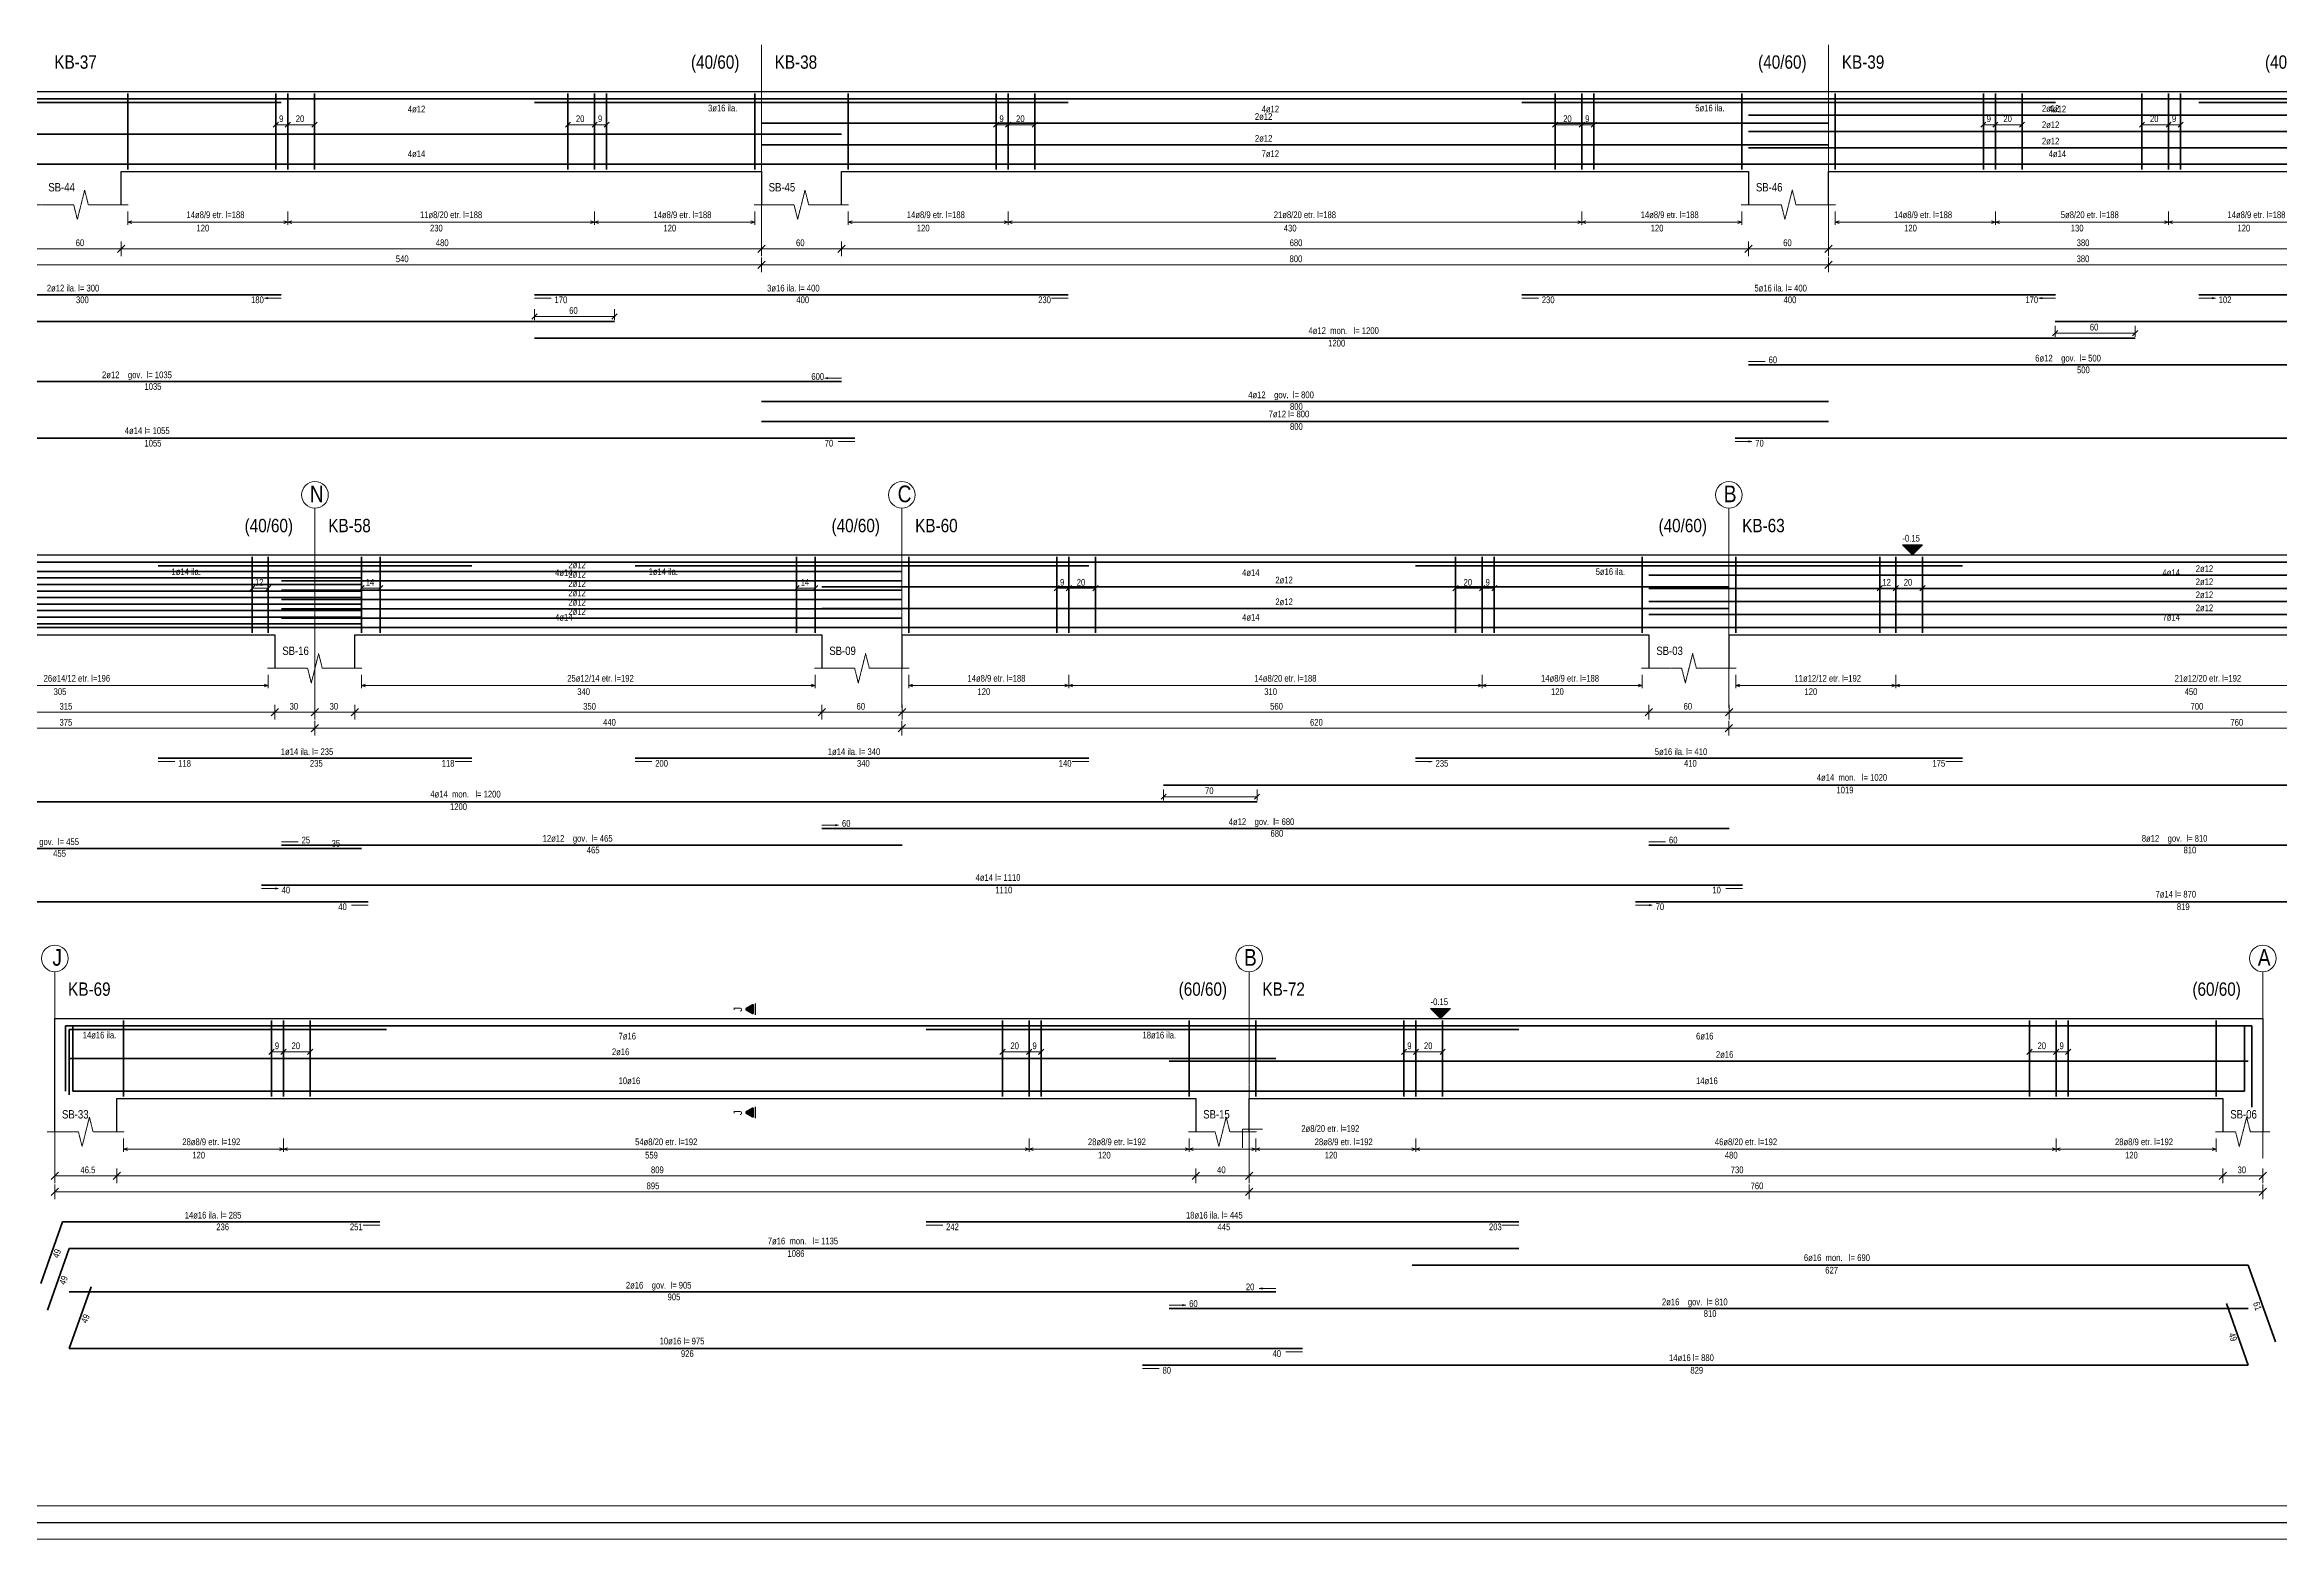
# Model space of a CAD drawing. Header units: millimetres. Extents: x -267 to 94375, y 6431 to 10838.
# Drawn here: x 78704 to 82055, y 6532 to 8773 of the extents above; entities that cross this region are included whole.
import ezdxf

# ---------------------------------------------------------------- set-up
doc = ezdxf.new("R2010")
doc.units = ezdxf.units.MM
doc.header["$LTSCALE"] = 0.0001
doc.linetypes.add('DASHED', pattern=[19.05, 12.7, -6.35])
for name, color, linetype, lineweight in [('AKS BALONU (BEYKENT)', 7, 'Continuous', 20), ('AKS CIZGISI (BEYKENT)', 252, 'DASHED', 20), ('AKS NO (BEYKENT)', 3, 'Continuous', 20), ('DONATI (BEYKENT)', 4, 'Continuous', 35), ('DONATI YAZISI (BEYKENT)', 3, 'Continuous', 20), ('I.DONATI OKU (BEYKENT)', 160, 'Continuous', 20), ('KESIT ISMI (BEYKENT)', 6, 'Continuous', 20), ('KESIT SINIRI (BEYKENT)', 241, 'DASHED', 20), ('KESIT_(BEYKENT)', 151, 'Continuous', 25), ('KIRIS (BEYKENT)', 2, 'Continuous', 30), ('KIRIS ISMI (BEYKENT)', 40, 'Continuous', 20), ('KOLON ISMI (BEYKENT)', 91, 'Continuous', 20), ('KOT CIZGI (BEYKENT)', 120, 'Continuous', 20), ('KOT YAZI (BEYKENT)', 7, 'Continuous', 20), ('OLCU (BEYKENT)', 14, 'Continuous', 20), ('OLCU YAZISI (BEYKENT)', 7, 'Continuous', 20), ('PENC2', 1, 'Continuous', 20), ('SHEETSUMMARY-50', 152, 'Continuous', 20), ('SheetView', 40, 'Continuous', 20), ('SheetViewOut', 231, 'Continuous', 20)]:
    doc.layers.add(name, color=color, linetype=linetype, lineweight=lineweight)
doc.styles.add('KOT (BEYKENT)', font='')
doc.styles.add('OLCU (BEYKENT)', font='')
doc.styles.add('YAZI (BEYKENT)', font='')
doc.styles.get('KOT (BEYKENT)').set_extended_font_data('Bahnschrift Light Condensed')
doc.styles.get('OLCU (BEYKENT)').set_extended_font_data('Bahnschrift Light Condensed')
doc.styles.get('YAZI (BEYKENT)').set_extended_font_data('Bahnschrift Light Condensed')

msp = doc.modelspace()

# ---------------------------------------------------------------- hatches: boundary and pattern name
at = {"layer": 'KESIT_(BEYKENT)'}
h = msp.add_hatch(color=256, dxfattribs=at)
h.dxf.hatch_style = 1
h.paths.add_polyline_path([(79767.09, 7332.18, 0.5773503), (79765.59, 7333.05), (79756.09, 7327.56, 0.5773503), (79756.09, 7325.83), (79765.59, 7320.35, 0.5773503), (79767.09, 7321.21)])
h = msp.add_hatch(color=256, dxfattribs=at)
h.dxf.hatch_style = 1
h.paths.add_polyline_path([(79767.09, 7177.18, 0.5773503), (79765.59, 7178.05), (79756.09, 7172.56, 0.5773503), (79756.09, 7170.83), (79765.59, 7165.35, 0.5773503), (79767.09, 7166.21)])
at = {"layer": 'KOT CIZGI (BEYKENT)'}
for points in [[(81519.72, 8022.78), (81489.72, 8022.78), (81504.72, 8007.78)], [(80782.3, 7327.78), (80797.3, 7312.78), (80812.3, 7327.78)]]:
    msp.add_hatch(color=256, dxfattribs=at).paths.add_polyline_path(points)

# ---------------------------------------------------------------- linework, layer by layer
at = {"layer": 'AKS BALONU (BEYKENT)'}
for centre in [(79109.52, 8097.78), (79989.52, 8097.78), (81229.52, 8097.78), (78719.43, 7402.78), (80510.1, 7402.78), (82030.1, 7402.78)]:
    msp.add_circle(centre, 20, dxfattribs=at)
at = {"layer": 'AKS CIZGISI (BEYKENT)'}
for p, q in [((79778.81, 8772.78), (79778.81, 8472.78)), ((81378.88, 8772.78), (81378.88, 8472.78)), ((79109.52, 8077.78), (79109.52, 7777.78)), ((79989.52, 8077.78), (79989.52, 7777.78)), ((81229.52, 8077.78), (81229.52, 7777.78)), ((78719.43, 7382.78), (78719.43, 7082.78)), ((80510.1, 7382.78), (80510.1, 7082.78)), ((82030.1, 7382.78), (82030.1, 7102.78))]:
    msp.add_line(p, q, dxfattribs=at)
at = {"layer": 'DONATI (BEYKENT)'}
for p, q in [((77392.51, 8691.78), (79558.75, 8691.78)), ((78458.73, 8686.28), (79058.76, 8686.28)), ((78828.75, 8699.78), (78828.75, 8585.78)), ((79050.75, 8699.78), (79050.75, 8585.78)), ((79068.75, 8699.78), (79068.75, 8585.78)), ((79108.75, 8699.78), (79108.75, 8585.78)), ((79438.75, 8691.78), (81838.75, 8691.78)), ((79438.75, 8686.28), (80238.88, 8686.28)), ((79488.81, 8699.78), (79488.81, 8585.78)), ((79528.81, 8699.78), (79528.81, 8585.78)), ((79546.81, 8699.78), (79546.81, 8585.78)), ((79768.81, 8699.78), (79768.81, 8585.78)), ((79908.81, 8699.78), (79908.81, 8585.78)), ((80130.81, 8699.78), (80130.81, 8585.78)), ((80148.81, 8699.78), (80148.81, 8585.78)), ((80188.81, 8699.78), (80188.81, 8585.78)), ((80919.01, 8686.28), (81719.14, 8686.28)), ((80969.08, 8699.78), (80969.08, 8585.78)), ((81009.08, 8699.78), (81009.08, 8585.78)), ((81027.08, 8699.78), (81027.08, 8585.78)), ((81249.08, 8699.78), (81249.08, 8585.78)), ((81389.08, 8699.78), (81389.08, 8585.78)), ((81611.08, 8699.78), (81611.08, 8585.78)), ((81629.08, 8699.78), (81629.08, 8585.78)), ((81669.08, 8699.78), (81669.08, 8585.78)), ((81718.75, 8691.78), (83956.31, 8691.78)), ((81848.88, 8699.78), (81848.88, 8585.78)), ((81888.88, 8699.78), (81888.88, 8585.78)), ((81906.88, 8699.78), (81906.88, 8585.78)), ((81933.89, 8686.28), (82463.87, 8686.28)), ((79778.81, 8655.11), (81379.08, 8655.11)), ((81259.08, 8667.28), (82258.88, 8667.28)), ((77828.95, 8638.78), (79898.81, 8638.78)), ((79778.81, 8622.45), (81379.08, 8622.45)), ((81259.08, 8642.78), (82258.88, 8642.78)), ((81259.08, 8618.28), (82258.88, 8618.28)), ((77808.95, 8593.78), (79918.81, 8593.78)), ((79778.81, 8593.78), (81379.08, 8593.78)), ((81239.08, 8593.78), (83218.84, 8593.78)), ((78458.73, 8397.78), (79058.76, 8397.78)), ((79438.75, 8397.78), (80238.88, 8397.78)), ((80919.01, 8397.78), (81719.14, 8397.78)), ((81933.89, 8397.78), (82463.87, 8397.78)), ((77392.51, 8357.78), (79558.75, 8357.78)), ((81718.75, 8357.78), (83956.31, 8357.78)), ((79438.75, 8332.78), (81838.75, 8332.78)), ((81259.08, 8292.78), (82258.88, 8292.78)), ((77828.95, 8267.78), (79898.81, 8267.78)), ((79778.81, 8237.78), (81379.08, 8237.78)), ((77808.95, 8182.78), (79918.81, 8182.78)), ((79778.81, 8207.78), (81379.08, 8207.78)), ((81239.08, 8182.78), (83218.84, 8182.78)), ((78122.02, 7996.78), (80522.02, 7996.78)), ((78269.52, 7982.98), (79179.52, 7982.98)), ((78874.47, 7991.28), (79344.57, 7991.28)), ((79015.52, 8004.78), (79015.52, 7890.78)), ((79039.52, 8004.78), (79039.52, 7890.78)), ((79059.52, 7982.78), (79989.72, 7982.78)), ((79179.52, 8004.78), (79179.52, 7890.78)), ((79207.52, 8004.78), (79207.52, 7890.78)), ((79589.72, 7991.28), (80269.72, 7991.28)), ((79831.72, 8004.78), (79831.72, 7890.78)), ((79859.72, 8004.78), (79859.72, 7890.78)), ((79999.72, 8004.78), (79999.72, 7890.78)), ((80221.72, 8004.78), (80221.72, 7890.78)), ((80239.72, 8004.78), (80239.72, 7890.78)), ((80279.72, 8004.78), (80279.72, 7890.78)), ((80382.02, 7996.78), (82419.72, 7996.78)), ((80759.72, 7991.28), (81579.72, 7991.28)), ((80819.72, 8004.78), (80819.72, 7890.78)), ((80859.72, 8004.78), (80859.72, 7890.78)), ((80877.72, 8004.78), (80877.72, 7890.78)), ((81099.72, 8004.78), (81099.72, 7890.78)), ((81109.72, 7977.18), (82727.72, 7977.18)), ((81239.72, 8004.78), (81239.72, 7890.78)), ((81455.72, 8004.78), (81455.72, 7890.78)), ((81479.72, 8004.78), (81479.72, 7890.78)), ((81519.72, 8004.78), (81519.72, 7890.78)), ((76208.83, 7943.78), (79179.52, 7943.78)), ((78269.52, 7973.18), (79179.52, 7973.18)), ((78269.52, 7963.38), (79179.52, 7963.38)), ((78269.52, 7953.58), (79179.52, 7953.58)), ((79059.52, 7968.78), (79989.72, 7968.78)), ((79059.52, 7954.78), (79989.72, 7954.78)), ((79059.52, 7940.78), (79989.72, 7940.78)), ((79869.72, 7960.11), (81229.72, 7960.11)), ((81109.72, 7957.58), (82727.72, 7957.58)), ((78269.52, 7933.98), (79179.52, 7933.98)), ((78269.52, 7924.18), (79179.52, 7924.18)), ((78269.52, 7914.38), (79179.52, 7914.38)), ((79059.52, 7926.78), (79989.72, 7926.78)), ((79059.52, 7912.78), (79989.72, 7912.78)), ((79869.72, 7927.45), (81229.72, 7927.45)), ((81109.72, 7937.98), (82727.72, 7937.98)), ((81109.72, 7918.38), (82727.72, 7918.38)), ((77522.63, 7898.78), (79189.52, 7898.78)), ((78269.52, 7904.58), (79179.52, 7904.58)), ((79029.52, 7898.78), (81249.72, 7898.78)), ((81089.72, 7898.78), (82722.22, 7898.78)), ((78874.47, 7702.78), (79344.57, 7702.78)), ((79589.72, 7702.78), (80269.72, 7702.78)), ((80759.72, 7702.78), (81579.72, 7702.78)), ((80382.02, 7662.78), (82419.72, 7662.78)), ((78122.02, 7637.78), (80522.02, 7637.78)), ((79059.52, 7572.78), (79989.72, 7572.78)), ((79869.72, 7597.78), (81229.72, 7597.78)), ((81109.72, 7572.78), (82727.72, 7572.78)), ((78269.52, 7567.78), (79179.52, 7567.78)), ((79029.52, 7512.78), (81249.72, 7512.78)), ((77522.63, 7487.78), (79189.52, 7487.78)), ((81089.72, 7487.78), (82727.72, 7487.78)), ((78822.43, 7309.78), (78822.43, 7195.78)), ((79044.43, 7309.78), (79044.43, 7195.78)), ((79062.43, 7309.78), (79062.43, 7195.78)), ((79102.43, 7309.78), (79102.43, 7195.78)), ((80140.3, 7309.78), (80140.3, 7195.78)), ((80180.3, 7309.78), (80180.3, 7195.78)), ((80198.3, 7309.78), (80198.3, 7195.78)), ((80420.3, 7309.78), (80420.3, 7195.78)), ((80520.3, 7309.78), (80520.3, 7195.78)), ((80742.3, 7309.78), (80742.3, 7195.78)), ((80760.3, 7309.78), (80760.3, 7195.78)), ((80800.3, 7309.78), (80800.3, 7195.78)), ((81680.3, 7309.78), (81680.3, 7195.78)), ((81720.3, 7309.78), (81720.3, 7195.78)), ((81738.3, 7309.78), (81738.3, 7195.78)), ((81960.3, 7309.78), (81960.3, 7195.78)), ((78735.73, 7203.78), (78735.73, 7301.78)), ((78735.73, 7301.78), (80914.77, 7301.78)), ((78741.23, 7198.28), (78741.23, 7296.28)), ((78741.23, 7296.28), (79216.89, 7296.28)), ((78746.73, 7301.78), (78746.73, 7203.78)), ((80025.83, 7296.28), (80914.77, 7296.28)), ((80754.77, 7301.78), (82013.8, 7301.78)), ((82002.8, 7203.78), (82002.8, 7301.78)), ((82013.8, 7301.78), (82013.8, 7179.78)), ((78741.23, 7252.78), (80550.3, 7252.78)), ((80390.3, 7248.78), (82008.3, 7248.78)), ((78746.73, 7203.78), (80590.3, 7203.78)), ((80350.3, 7203.78), (82002.8, 7203.78)), ((78698.56, 6915.39), (78731.23, 7007.78)), ((78731.23, 7007.78), (79206.89, 7007.78)), ((80025.83, 7007.78), (80914.77, 7007.78)), ((78708.56, 6875.39), (78741.23, 6967.78)), ((78741.23, 6967.78), (80914.77, 6967.78)), ((80754.77, 6942.78), (82008.3, 6942.78)), ((82008.3, 6942.78), (82048.96, 6827.76)), ((78773.89, 6910.18), (78741.23, 6817.78)), ((78741.23, 6902.78), (80550.3, 6902.78)), ((80390.3, 6877.78), (82008.3, 6877.78)), ((82008.3, 6792.78), (81975.63, 6885.18)), ((78741.23, 6817.78), (80590.3, 6817.78)), ((80350.3, 6792.78), (82008.3, 6792.78))]:
    msp.add_line(p, q, dxfattribs=at)
at = {"layer": 'I.DONATI OKU (BEYKENT)'}
for p, q in [((78828.75, 8522.78), (78828.75, 8502.78)), ((79068.75, 8522.78), (79068.75, 8502.78)), ((79528.81, 8522.78), (79528.81, 8502.78)), ((79768.81, 8522.78), (79768.81, 8502.78)), ((79908.81, 8522.78), (79908.81, 8502.78)), ((80148.81, 8522.78), (80148.81, 8502.78)), ((81009.08, 8522.78), (81009.08, 8502.78)), ((81249.08, 8522.78), (81249.08, 8502.78)), ((81389.08, 8522.78), (81389.08, 8502.78)), ((81629.08, 8522.78), (81629.08, 8502.78)), ((81888.88, 8522.78), (81888.88, 8502.78)), ((78828.75, 8506.78), (78834.75, 8508.78)), ((78828.75, 8506.78), (79768.81, 8506.78)), ((78828.75, 8506.78), (78834.75, 8504.78)), ((79062.75, 8508.78), (79074.75, 8504.78)), ((79062.75, 8504.78), (79074.75, 8508.78)), ((79522.81, 8508.78), (79534.81, 8504.78)), ((79522.81, 8504.78), (79534.81, 8508.78)), ((79768.81, 8506.78), (79762.81, 8508.78)), ((79768.81, 8506.78), (79762.81, 8504.78)), ((79908.81, 8506.78), (79914.81, 8508.78)), ((79908.81, 8506.78), (81249.08, 8506.78)), ((79908.81, 8506.78), (79914.81, 8504.78)), ((80142.81, 8508.78), (80154.81, 8504.78)), ((80142.81, 8504.78), (80154.81, 8508.78)), ((81003.08, 8508.78), (81015.08, 8504.78)), ((81003.08, 8504.78), (81015.08, 8508.78)), ((81249.08, 8506.78), (81243.08, 8508.78)), ((81249.08, 8506.78), (81243.08, 8504.78)), ((81389.08, 8506.78), (81395.08, 8508.78)), ((81389.08, 8506.78), (82128.88, 8506.78)), ((81389.08, 8506.78), (81395.08, 8504.78)), ((81623.08, 8508.78), (81635.08, 8504.78)), ((81623.08, 8504.78), (81635.08, 8508.78)), ((81882.88, 8508.78), (81894.88, 8504.78)), ((81882.88, 8504.78), (81894.88, 8508.78)), ((79033.76, 8392.78), (79038.67, 8393.76)), ((79058.76, 8392.78), (79033.76, 8392.78)), ((79033.76, 8392.78), (79038.67, 8391.8)), ((79438.75, 8392.78), (79463.75, 8392.78)), ((80238.88, 8392.78), (80213.88, 8392.78)), ((80919.01, 8392.78), (80944.01, 8392.78)), ((81694.14, 8392.78), (81699.05, 8393.76)), ((81719.14, 8392.78), (81694.14, 8392.78)), ((81694.14, 8392.78), (81699.05, 8391.8)), ((81933.89, 8392.78), (81958.89, 8392.78)), ((81958.89, 8392.78), (81953.98, 8393.76)), ((81958.89, 8392.78), (81953.98, 8391.8)), ((81259.08, 8297.78), (81284.08, 8297.78)), ((79873.81, 8272.78), (79878.72, 8273.76)), ((79898.81, 8272.78), (79873.81, 8272.78)), ((79873.81, 8272.78), (79878.72, 8271.8)), ((79918.81, 8177.78), (79893.81, 8177.78)), ((81239.08, 8177.78), (81264.08, 8177.78)), ((81264.08, 8177.78), (81259.17, 8178.76)), ((81264.08, 8177.78), (81259.17, 8176.8)), ((78429.52, 7811.78), (79039.52, 7811.78)), ((79039.52, 7811.78), (79033.52, 7813.78)), ((79039.52, 7811.78), (79033.52, 7809.78)), ((79039.52, 7827.78), (79039.52, 7807.78)), ((79179.52, 7827.78), (79179.52, 7807.78)), ((79179.52, 7811.78), (79185.52, 7813.78)), ((79179.52, 7811.78), (79859.72, 7811.78)), ((79179.52, 7811.78), (79185.52, 7809.78)), ((79859.72, 7811.78), (79853.72, 7813.78)), ((79859.72, 7811.78), (79853.72, 7809.78)), ((79859.72, 7827.78), (79859.72, 7807.78)), ((79999.72, 7827.78), (79999.72, 7807.78)), ((79999.72, 7811.78), (80005.72, 7813.78)), ((79999.72, 7811.78), (81099.72, 7811.78)), ((79999.72, 7811.78), (80005.72, 7809.78)), ((80233.72, 7813.78), (80245.72, 7809.78)), ((80233.72, 7809.78), (80245.72, 7813.78)), ((80239.72, 7827.78), (80239.72, 7807.78)), ((80853.72, 7813.78), (80865.72, 7809.78)), ((80853.72, 7809.78), (80865.72, 7813.78)), ((80859.72, 7827.78), (80859.72, 7807.78)), ((81099.72, 7811.78), (81093.72, 7813.78)), ((81099.72, 7811.78), (81093.72, 7809.78)), ((81099.72, 7827.78), (81099.72, 7807.78)), ((81239.72, 7827.78), (81239.72, 7807.78)), ((81239.72, 7811.78), (81245.72, 7813.78)), ((81239.72, 7811.78), (82619.72, 7811.78)), ((81239.72, 7811.78), (81245.72, 7809.78)), ((81473.72, 7813.78), (81485.72, 7809.78)), ((81473.72, 7809.78), (81485.72, 7813.78)), ((81479.72, 7827.78), (81479.72, 7807.78)), ((78874.47, 7697.78), (78899.47, 7697.78)), ((79344.57, 7697.78), (79319.57, 7697.78)), ((79589.72, 7697.78), (79614.72, 7697.78)), ((80269.72, 7697.78), (80244.72, 7697.78)), ((80759.72, 7697.78), (80784.72, 7697.78)), ((80784.72, 7697.78), (80779.82, 7696.8)), ((81579.72, 7697.78), (81554.72, 7697.78)), ((79059.52, 7577.78), (79084.52, 7577.78)), ((79179.52, 7572.78), (79154.52, 7572.78)), ((79869.72, 7602.78), (79894.72, 7602.78)), ((79894.72, 7602.78), (79889.82, 7603.76)), ((79894.72, 7602.78), (79889.82, 7601.8)), ((81109.72, 7577.78), (81134.72, 7577.78)), ((79029.52, 7507.78), (79054.52, 7507.78)), ((79054.52, 7507.78), (79049.62, 7508.76)), ((79054.52, 7507.78), (79049.62, 7506.8)), ((81249.72, 7507.78), (81224.72, 7507.78)), ((79189.52, 7482.78), (79164.52, 7482.78)), ((81089.72, 7482.78), (81114.72, 7482.78)), ((81114.72, 7482.78), (81109.82, 7483.76)), ((81114.72, 7482.78), (81109.82, 7481.8)), ((78822.43, 7132.78), (78822.43, 7112.78)), ((78822.43, 7116.78), (78828.43, 7118.78)), ((78822.43, 7116.78), (80420.3, 7116.78)), ((78822.43, 7116.78), (78828.43, 7114.78)), ((79056.43, 7118.78), (79068.43, 7114.78)), ((79056.43, 7114.78), (79068.43, 7118.78)), ((79062.43, 7132.78), (79062.43, 7112.78)), ((80174.3, 7118.78), (80186.3, 7114.78)), ((80174.3, 7114.78), (80186.3, 7118.78)), ((80180.3, 7132.78), (80180.3, 7112.78)), ((80420.3, 7116.78), (80414.3, 7118.78)), ((80420.3, 7116.78), (80414.3, 7114.78)), ((80420.3, 7132.78), (80420.3, 7112.78)), ((80520.3, 7132.78), (80520.3, 7112.78)), ((80520.3, 7116.78), (80526.3, 7118.78)), ((80520.3, 7116.78), (81960.3, 7116.78)), ((80520.3, 7116.78), (80526.3, 7114.78)), ((80754.3, 7118.78), (80766.3, 7114.78)), ((80754.3, 7114.78), (80766.3, 7118.78)), ((80760.3, 7132.78), (80760.3, 7112.78)), ((81714.3, 7118.78), (81726.3, 7114.78)), ((81714.3, 7114.78), (81726.3, 7118.78)), ((81720.3, 7132.78), (81720.3, 7112.78)), ((81960.3, 7116.78), (81954.3, 7118.78)), ((81960.3, 7116.78), (81954.3, 7114.78)), ((81960.3, 7132.78), (81960.3, 7112.78)), ((79206.89, 7002.78), (79181.89, 7002.78)), ((80025.83, 7002.78), (80050.83, 7002.78)), ((80914.77, 7002.78), (80889.77, 7002.78)), ((80525.3, 6907.78), (80530.2, 6908.76)), ((80550.3, 6907.78), (80525.3, 6907.78)), ((80525.3, 6907.78), (80530.2, 6906.8)), ((80390.3, 6882.78), (80415.3, 6882.78)), ((80415.3, 6882.78), (80410.39, 6883.76)), ((80415.3, 6882.78), (80410.39, 6881.8)), ((80590.3, 6812.78), (80565.3, 6812.78)), ((80350.3, 6787.78), (80375.3, 6787.78))]:
    msp.add_line(p, q, dxfattribs=at)
at = {"layer": 'KESIT SINIRI (BEYKENT)'}
for p, q in [((78758.75, 8532.78), (78764.25, 8554.78)), ((78764.25, 8554.78), (78769.75, 8532.78)), ((79838.81, 8532.78), (79844.31, 8554.78)), ((79844.31, 8554.78), (79849.81, 8532.78)), ((81319.08, 8532.78), (81324.58, 8554.78)), ((81324.58, 8554.78), (81330.08, 8532.78)), ((78687.75, 8532.78), (78747.75, 8532.78)), ((78747.75, 8532.78), (78753.25, 8510.78)), ((78753.25, 8510.78), (78758.75, 8532.78)), ((78769.75, 8532.78), (78829.75, 8532.78)), ((79767.81, 8532.78), (79827.81, 8532.78)), ((79827.81, 8532.78), (79833.31, 8510.78)), ((79833.31, 8510.78), (79838.81, 8532.78)), ((79849.81, 8532.78), (79909.81, 8532.78)), ((81248.08, 8532.78), (81308.08, 8532.78)), ((81308.08, 8532.78), (81313.58, 8510.78)), ((81313.58, 8510.78), (81319.08, 8532.78)), ((81330.08, 8532.78), (81390.08, 8532.78)), ((79109.52, 7837.78), (79115.02, 7859.78)), ((79115.02, 7859.78), (79120.52, 7837.78)), ((79929.72, 7837.78), (79935.22, 7859.78)), ((79935.22, 7859.78), (79940.72, 7837.78)), ((81169.72, 7837.78), (81175.22, 7859.78)), ((81175.22, 7859.78), (81180.72, 7837.78)), ((79038.52, 7837.78), (79098.52, 7837.78)), ((79098.52, 7837.78), (79104.02, 7815.78)), ((79104.02, 7815.78), (79109.52, 7837.78)), ((79120.52, 7837.78), (79180.52, 7837.78)), ((79858.72, 7837.78), (79918.72, 7837.78)), ((79918.72, 7837.78), (79924.22, 7815.78)), ((79924.22, 7815.78), (79929.72, 7837.78)), ((79940.72, 7837.78), (80000.72, 7837.78)), ((81098.72, 7837.78), (81158.72, 7837.78)), ((81158.72, 7837.78), (81164.22, 7815.78)), ((81164.22, 7815.78), (81169.72, 7837.78)), ((81180.72, 7837.78), (81240.72, 7837.78)), ((78708.23, 7142.78), (78754.83, 7142.78)), ((78754.83, 7142.78), (78760.33, 7120.78)), ((78760.33, 7120.78), (78765.83, 7142.78)), ((78765.83, 7142.78), (78771.33, 7164.78)), ((78771.33, 7164.78), (78776.83, 7142.78)), ((78776.83, 7142.78), (78823.43, 7142.78)), ((80419.3, 7142.78), (80459.3, 7142.78)), ((80459.3, 7142.78), (80464.8, 7120.78)), ((80464.8, 7120.78), (80470.3, 7142.78)), ((80470.3, 7142.78), (80475.8, 7164.78)), ((80475.8, 7164.78), (80481.3, 7142.78)), ((80481.3, 7142.78), (80521.3, 7142.78)), ((81959.3, 7142.78), (81989.3, 7142.78)), ((81989.3, 7142.78), (81994.8, 7120.78)), ((81994.8, 7120.78), (82000.3, 7142.78)), ((82000.3, 7142.78), (82005.8, 7164.78)), ((82005.8, 7164.78), (82011.3, 7142.78)), ((82011.3, 7142.78), (82041.3, 7142.78))]:
    msp.add_line(p, q, dxfattribs=at)
at = {"layer": 'KESIT_(BEYKENT)'}
for p, q in [((79769.59, 7335.36), (79769.59, 7318.04)), ((79769.59, 7180.36), (79769.59, 7163.04))]:
    msp.add_line(p, q, dxfattribs=at)
at = {"layer": 'KESIT_(BEYKENT)', "flags": 128}
for points in [[(79765.59, 7333.05), (79756.09, 7327.56, 0.5773503), (79756.09, 7325.83), (79765.59, 7320.35, 0.5773503), (79767.09, 7321.21), (79767.09, 7332.18, 0.5773503)], [(79765.59, 7178.05), (79756.09, 7172.56, 0.5773503), (79756.09, 7170.83), (79765.59, 7165.35, 0.5773503), (79767.09, 7166.21), (79767.09, 7177.18, 0.5773503)]]:
    msp.add_lwpolyline(points, format="xyb", close=True, dxfattribs=at)
at = {"layer": 'KIRIS (BEYKENT)'}
for p, q in [((72908.51, 8702.78), (85648.99, 8702.78)), ((78818.75, 8532.78), (78818.75, 8582.78)), ((78818.75, 8582.78), (79778.81, 8582.78)), ((79778.81, 8582.78), (79778.81, 8532.78)), ((79898.81, 8532.78), (79898.81, 8582.78)), ((79898.81, 8582.78), (81259.08, 8582.78)), ((81259.08, 8582.78), (81259.08, 8532.78)), ((81379.08, 8532.78), (81379.08, 8582.78)), ((81379.08, 8582.78), (82138.88, 8582.78)), ((76186.83, 8007.78), (82749.72, 8007.78)), ((78419.52, 7887.78), (79049.52, 7887.78)), ((79049.52, 7887.78), (79049.52, 7837.78)), ((79169.52, 7837.78), (79169.52, 7887.78)), ((79169.52, 7887.78), (79869.72, 7887.78)), ((79869.72, 7887.78), (79869.72, 7837.78)), ((79989.72, 7837.78), (79989.72, 7887.78)), ((79989.72, 7887.78), (81109.72, 7887.78)), ((81109.72, 7887.78), (81109.72, 7837.78)), ((81229.72, 7837.78), (81229.72, 7887.78)), ((81229.72, 7887.78), (82629.72, 7887.78)), ((78719.23, 7312.78), (82030.3, 7312.78)), ((78719.23, 7312.78), (78719.23, 7142.78)), ((82030.3, 7312.78), (82030.3, 7142.78)), ((78812.43, 7142.78), (78812.43, 7192.78)), ((78812.43, 7192.78), (80430.3, 7192.78)), ((80430.3, 7192.78), (80430.3, 7142.78)), ((80510.3, 7142.78), (80510.3, 7192.78)), ((80510.3, 7192.78), (81970.3, 7192.78)), ((81970.3, 7192.78), (81970.3, 7142.78))]:
    msp.add_line(p, q, dxfattribs=at)
at = {"layer": 'KOT CIZGI (BEYKENT)'}
for p, q in [((81484.72, 8007.78), (81524.72, 8007.78)), ((81489.72, 8022.78), (81519.72, 8022.78)), ((81504.72, 8007.78), (81489.72, 8022.78)), ((81504.72, 8007.78), (81519.72, 8022.78)), ((80777.3, 7312.78), (80817.3, 7312.78)), ((80782.3, 7327.78), (80812.3, 7327.78)), ((80797.3, 7312.78), (80782.3, 7327.78)), ((80797.3, 7312.78), (80812.3, 7327.78))]:
    msp.add_line(p, q, dxfattribs=at)
at = {"layer": 'OLCU (BEYKENT)'}
for p, q in [((79046.86, 8648.89), (79054.63, 8656.68)), ((79050.76, 8641.78), (79050.74, 8663.78)), ((79050.75, 8652.78), (79108.75, 8652.78)), ((79064.86, 8648.89), (79072.63, 8656.68)), ((79068.76, 8641.78), (79068.74, 8663.78)), ((79104.86, 8648.89), (79112.63, 8656.68)), ((79108.76, 8641.78), (79108.74, 8663.78)), ((79484.93, 8648.89), (79492.69, 8656.68)), ((79488.82, 8641.78), (79488.81, 8663.78)), ((79488.81, 8652.78), (79546.81, 8652.78)), ((79524.93, 8648.89), (79532.69, 8656.68)), ((79528.82, 8641.78), (79528.81, 8663.78)), ((79542.93, 8648.89), (79550.69, 8656.68)), ((79546.82, 8641.78), (79546.81, 8663.78)), ((80126.93, 8648.89), (80134.69, 8656.68)), ((80130.82, 8641.78), (80130.81, 8663.78)), ((80130.81, 8652.78), (80188.81, 8652.78)), ((80144.93, 8648.89), (80152.69, 8656.68)), ((80148.82, 8641.78), (80148.81, 8663.78)), ((80184.93, 8648.89), (80192.69, 8656.68)), ((80188.82, 8641.78), (80188.81, 8663.78)), ((80965.19, 8648.89), (80972.96, 8656.68)), ((80969.09, 8641.78), (80969.07, 8663.78)), ((80969.08, 8652.78), (81027.08, 8652.78)), ((81005.19, 8648.89), (81012.96, 8656.68)), ((81009.09, 8641.78), (81009.07, 8663.78)), ((81023.19, 8648.89), (81030.96, 8656.68)), ((81027.09, 8641.78), (81027.07, 8663.78)), ((81607.19, 8648.89), (81614.96, 8656.68)), ((81611.09, 8641.78), (81611.07, 8663.78)), ((81611.08, 8652.78), (81669.08, 8652.78)), ((81625.19, 8648.89), (81632.96, 8656.68)), ((81629.09, 8641.78), (81629.07, 8663.78)), ((81665.19, 8648.89), (81672.96, 8656.68)), ((81669.09, 8641.78), (81669.07, 8663.78)), ((81844.99, 8648.89), (81852.76, 8656.68)), ((81848.89, 8641.78), (81848.87, 8663.78)), ((81848.88, 8652.78), (81906.88, 8652.78)), ((81884.99, 8648.89), (81892.76, 8656.68)), ((81888.89, 8641.78), (81888.87, 8663.78)), ((81902.99, 8648.89), (81910.76, 8656.68)), ((81906.89, 8641.78), (81906.87, 8663.78)), ((78818.75, 8477.78), (78818.75, 8455.78)), ((79778.81, 8477.78), (79778.81, 8455.78)), ((79898.81, 8477.78), (79898.81, 8455.78)), ((81259.08, 8477.78), (81259.08, 8455.78)), ((81379.08, 8477.78), (81379.08, 8455.78)), ((77948.95, 8466.78), (81378.88, 8466.78)), ((78824.25, 8472.28), (78813.25, 8461.28)), ((79784.31, 8472.28), (79773.31, 8461.28)), ((79784.31, 8448.28), (79773.31, 8437.28)), ((79778.81, 8453.78), (79778.81, 8431.78)), ((79904.31, 8472.28), (79893.31, 8461.28)), ((81264.58, 8472.28), (81253.58, 8461.28)), ((81384.38, 8448.28), (81373.38, 8437.28)), ((81384.58, 8472.28), (81373.58, 8461.28)), ((81378.88, 8453.78), (81378.88, 8431.78)), ((81379.08, 8466.78), (84948.8, 8466.78)), ((72908.71, 8442.78), (85648.8, 8442.78)), ((79438.75, 8359.78), (79438.74, 8376.28)), ((79558.75, 8359.78), (79558.74, 8376.28)), ((79434.86, 8361.39), (79442.63, 8369.18)), ((79438.75, 8365.28), (79558.75, 8365.28)), ((79554.86, 8361.39), (79562.63, 8369.18)), ((81714.86, 8336.39), (81722.63, 8344.18)), ((81718.75, 8334.78), (81718.74, 8351.28)), ((81834.86, 8336.39), (81842.63, 8344.18)), ((81838.75, 8334.78), (81838.74, 8351.28)), ((81718.75, 8340.28), (81838.75, 8340.28)), ((79011.64, 7953.89), (79019.4, 7961.68)), ((79015.53, 7946.78), (79015.52, 7968.78)), ((79015.52, 7957.78), (79039.52, 7957.78)), ((79035.64, 7953.89), (79043.4, 7961.68)), ((79039.53, 7946.78), (79039.52, 7968.78)), ((79175.64, 7953.89), (79183.4, 7961.68)), ((79179.53, 7946.78), (79179.52, 7968.78)), ((79179.52, 7957.78), (79207.52, 7957.78)), ((79203.64, 7953.89), (79211.4, 7961.68)), ((79207.53, 7946.78), (79207.52, 7968.78)), ((79827.84, 7953.89), (79835.6, 7961.68)), ((79831.73, 7946.78), (79831.72, 7968.78)), ((79831.72, 7957.78), (79859.72, 7957.78)), ((79855.84, 7953.89), (79863.6, 7961.68)), ((79859.73, 7946.78), (79859.72, 7968.78)), ((80217.84, 7953.89), (80225.6, 7961.68)), ((80221.73, 7946.78), (80221.72, 7968.78)), ((80221.72, 7957.78), (80279.72, 7957.78)), ((80235.84, 7953.89), (80243.6, 7961.68)), ((80239.73, 7946.78), (80239.72, 7968.78)), ((80275.84, 7953.89), (80283.6, 7961.68)), ((80279.73, 7946.78), (80279.72, 7968.78)), ((80815.83, 7953.89), (80823.6, 7961.68)), ((80819.73, 7946.78), (80819.72, 7968.78)), ((80819.72, 7957.78), (80877.72, 7957.78)), ((80855.84, 7953.89), (80863.6, 7961.68)), ((80859.73, 7946.78), (80859.71, 7968.78)), ((80873.84, 7953.89), (80881.6, 7961.68)), ((80877.73, 7946.78), (80877.71, 7968.78)), ((81451.83, 7953.89), (81459.6, 7961.68)), ((81455.73, 7946.78), (81455.71, 7968.78)), ((81455.72, 7957.78), (81519.72, 7957.78)), ((81475.83, 7953.89), (81483.6, 7961.68)), ((81479.73, 7946.78), (81479.72, 7968.78)), ((81515.83, 7953.89), (81523.6, 7961.68)), ((81519.73, 7946.78), (81519.72, 7968.78)), ((79055.02, 7777.28), (79044.02, 7766.28)), ((79049.52, 7782.78), (79049.52, 7760.78)), ((79115.02, 7777.28), (79104.02, 7766.28)), ((79109.52, 7782.78), (79109.52, 7760.78)), ((79175.02, 7777.28), (79164.02, 7766.28)), ((79169.52, 7782.78), (79169.52, 7760.78)), ((79875.22, 7777.28), (79864.22, 7766.28)), ((79869.72, 7782.78), (79869.72, 7760.78)), ((79995.22, 7777.28), (79984.22, 7766.28)), ((79989.72, 7782.78), (79989.72, 7760.78)), ((81115.22, 7777.28), (81104.22, 7766.28)), ((81109.72, 7782.78), (81109.72, 7760.78)), ((81235.22, 7777.28), (81224.22, 7766.28)), ((81229.72, 7782.78), (81229.72, 7760.78)), ((76187.03, 7771.78), (79989.52, 7771.78)), ((76187.03, 7747.78), (82749.52, 7747.78)), ((79115.02, 7753.28), (79104.02, 7742.28)), ((79109.52, 7758.78), (79109.52, 7736.78)), ((79995.02, 7753.28), (79984.02, 7742.28)), ((79989.52, 7758.78), (79989.52, 7736.78)), ((79989.72, 7771.78), (81229.52, 7771.78)), ((81235.02, 7753.28), (81224.02, 7742.28)), ((81229.52, 7758.78), (81229.52, 7736.78)), ((81229.72, 7771.78), (82749.52, 7771.78)), ((80378.14, 7641.39), (80385.9, 7649.18)), ((80382.03, 7639.78), (80382.02, 7656.28)), ((80382.02, 7645.28), (80522.02, 7645.28)), ((80518.14, 7641.39), (80525.9, 7649.18)), ((80522.03, 7639.78), (80522.02, 7656.28)), ((79044.43, 7251.78), (79044.42, 7273.78)), ((79062.43, 7251.78), (79062.42, 7273.78)), ((79102.43, 7251.78), (79102.42, 7273.78)), ((80140.31, 7251.78), (80140.29, 7273.78)), ((80180.31, 7251.78), (80180.29, 7273.78)), ((80198.31, 7251.78), (80198.29, 7273.78)), ((80742.31, 7251.78), (80742.29, 7273.78)), ((80760.31, 7251.78), (80760.29, 7273.78)), ((80800.31, 7251.78), (80800.29, 7273.78)), ((81680.3, 7251.78), (81680.29, 7273.78)), ((81720.3, 7251.78), (81720.29, 7273.78)), ((81738.3, 7251.78), (81738.29, 7273.78)), ((79040.54, 7258.89), (79048.31, 7266.68)), ((79044.43, 7262.78), (79102.43, 7262.78)), ((79058.54, 7258.89), (79066.31, 7266.68)), ((79098.54, 7258.89), (79106.31, 7266.68)), ((80136.41, 7258.89), (80144.18, 7266.68)), ((80140.3, 7262.78), (80198.3, 7262.78)), ((80176.41, 7258.89), (80184.18, 7266.68)), ((80194.41, 7258.89), (80202.18, 7266.68)), ((80738.41, 7258.89), (80746.18, 7266.68)), ((80742.3, 7262.78), (80800.3, 7262.78)), ((80756.41, 7258.89), (80764.18, 7266.68)), ((80796.41, 7258.89), (80804.18, 7266.68)), ((81676.41, 7258.89), (81684.18, 7266.68)), ((81680.3, 7262.78), (81738.3, 7262.78)), ((81716.41, 7258.89), (81724.18, 7266.68)), ((81734.41, 7258.89), (81742.18, 7266.68)), ((78724.93, 7082.28), (78713.93, 7071.28)), ((78719.43, 7087.78), (78719.43, 7065.78)), ((78719.43, 7076.78), (80510.1, 7076.78)), ((78817.93, 7082.28), (78806.93, 7071.28)), ((78812.43, 7087.78), (78812.43, 7065.78)), ((80435.8, 7082.28), (80424.8, 7071.28)), ((80430.3, 7087.78), (80430.3, 7065.78)), ((80515.8, 7082.28), (80504.8, 7071.28)), ((80510.3, 7087.78), (80510.3, 7065.78)), ((80510.3, 7076.78), (82030.1, 7076.78)), ((81975.8, 7082.28), (81964.8, 7071.28)), ((81970.3, 7087.78), (81970.3, 7065.78)), ((82024.8, 7071.28), (82035.8, 7082.28)), ((82030.3, 7087.78), (82030.3, 7065.78)), ((78724.93, 7058.28), (78713.93, 7047.28)), ((78719.43, 7063.78), (78719.43, 7041.78)), ((78719.43, 7052.78), (82030.1, 7052.78)), ((80515.6, 7058.28), (80504.6, 7047.28)), ((80510.1, 7063.78), (80510.1, 7041.78)), ((82024.6, 7047.28), (82035.6, 7058.28)), ((82030.1, 7063.78), (82030.1, 7041.78))]:
    msp.add_line(p, q, dxfattribs=at)
at = {"layer": 'PENC2'}
for p, q in [((80500.3, 7118.78), (80500.3, 7146.78)), ((80530.3, 7146.78), (80500.3, 7146.78)), ((80420.3, 7116.78), (80426.3, 7118.78)), ((80420.3, 7116.78), (80520.3, 7116.78)), ((80420.3, 7116.78), (80426.3, 7114.78)), ((80520.3, 7116.78), (80514.3, 7118.78)), ((80520.3, 7116.78), (80514.3, 7114.78))]:
    msp.add_line(p, q, dxfattribs=at)
at = {"layer": 'SHEETSUMMARY-50', "const_width": 2, "flags": 128}
msp.add_lwpolyline([(72679.28, 6556.81), (94349.5, 6556.81), (94349.5, 10706.81), (72679.28, 10706.81)], close=True, dxfattribs=at)
at = {"layer": 'SheetView'}
msp.add_lwpolyline([(72704.28, 6581.81), (93724.5, 6581.81), (93724.5, 10681.81), (72704.28, 10681.81)], close=True, dxfattribs=at)
at = {"layer": 'SheetViewOut'}
msp.add_lwpolyline([(72654.28, 6531.81), (94374.5, 6531.81), (94374.5, 10731.81), (72654.28, 10731.81)], close=True, dxfattribs=at)

# ---------------------------------------------------------------- texts
at = {"layer": 'AKS NO (BEYKENT)', "style": 'YAZI (BEYKENT)'}
for s, p in [('N', (79101.77, 8086.78)), ('C', (79983.19, 8086.78)), ('B', (81221.92, 8086.78)), ('J', (78715.86, 7391.78)), ('B', (80502.5, 7391.78)), ('A', (82022.6, 7391.78))]:
    msp.add_text(s, height=25, dxfattribs=at).set_placement(p)
at = {"layer": 'DONATI YAZISI (BEYKENT)', "style": 'YAZI (BEYKENT)'}
for s, p in [('4ø12', (79248.78, 8671.28)), ('3ø16 ila.', (79698.86, 8672.78)), ('4ø12', (80528.95, 8671.28)), ('5ø16 ila.', (81179.12, 8672.78)), ('2ø12', (81698.88, 8672.28)), ('4ø12', (81708.98, 8671.28)), ('2ø12', (80518.85, 8660.11)), ('2ø12', (81698.88, 8647.78)), ('4ø14', (79248.78, 8604.28)), ('2ø12', (80518.85, 8627.45)), ('7ø12', (80528.95, 8604.28)), ('2ø12', (81698.88, 8623.28)), ('4ø14', (81708.98, 8604.28)), (' 14ø8/9 etr. l=188', (78913.75, 8512.78)), (' 11ø8/20 etr. l=188', (79263.78, 8512.78)), (' 14ø8/9 etr. l=188', (79613.81, 8512.78)), (' 14ø8/9 etr. l=188', (79993.81, 8512.78)), (' 21ø8/20 etr. l=188', (80543.95, 8512.78)), (' 14ø8/9 etr. l=188', (81094.08, 8512.78)), (' 14ø8/9 etr. l=188', (81474.08, 8512.78)), (' 5ø8/20 etr. l=188', (81723.98, 8512.78)), (' 14ø8/9 etr. l=188', (81973.88, 8512.78)), ('2ø12 ila. l= 300', (78707.46, 8402.78)), ('3ø16 ila. l= 400', (79787.51, 8402.78)), ('5ø16 ila. l= 400', (81267.81, 8402.78)), ('4ø12  mon.   l= 1200', (80599.25, 8339.09)), ('2ø12    gov.  l= 1035', (78790.22, 8272.78)), ('6ø12    gov.  l= 500', (81688.86, 8297.78)), ('4ø12    gov.  l= 800', (80508.82, 8242.78)), ('7ø12 l= 800', (80539.45, 8214.09)), ('4ø14 l= 1055', (78824.38, 8189.09)), ('1ø14 ila.', (78894.52, 7977.78)), ('4ø14', (79469.62, 7976.28)), ('2ø12', (79489.52, 7987.78)), ('2ø12', (79489.52, 7973.78)), ('1ø14 ila.', (79609.77, 7977.78)), ('4ø14', (80499.72, 7976.28)), ('2ø12', (80549.52, 7965.11)), ('5ø16 ila.', (81029.76, 7977.78)), ('4ø14', (81879.72, 7976.28)), ('2ø12', (81929.52, 7982.18)), ('2ø12', (79489.52, 7959.78)), ('2ø12', (79489.52, 7945.78)), ('2ø12', (79489.52, 7931.78)), ('2ø12', (80549.52, 7932.45)), ('2ø12', (81929.52, 7962.58)), ('2ø12', (81929.52, 7942.98)), ('4ø14', (79469.62, 7909.28)), ('2ø12', (79489.52, 7917.78)), ('4ø14', (80499.72, 7909.28)), ('7ø14', (81879.72, 7909.28)), ('2ø12', (81929.52, 7923.38)), (' 26ø14/12 etr. l=196', (78699.52, 7817.78)), (' 25ø12/14 etr. l=192', (79484.62, 7817.78)), (' 14ø8/9 etr. l=188', (80084.72, 7817.78)), (' 14ø8/20 etr. l=188', (80514.72, 7817.78)), (' 14ø8/9 etr. l=188', (80944.72, 7817.78)), (' 11ø12/12 etr. l=192', (81324.72, 7817.78)), (' 21ø12/20 etr. l=192', (81894.72, 7817.78)), ('1ø14 ila. l= 235', (79058.28, 7707.78)), ('1ø14 ila. l= 340', (79878.45, 7707.78)), ('5ø16 ila. l= 410', (81118.46, 7707.78)), ('4ø14  mon.   l= 1020', (81361.37, 7669.09)), ('4ø14  mon.   l= 1200', (79282.52, 7644.09)), ('4ø12    gov.  l= 680', (80479.57, 7602.78)), ('18ø14    gov.  l= 455', (78650.91, 7572.78)), ('12ø12    gov.  l= 465', (79450.95, 7577.78)), ('8ø12    gov.  l= 810', (81848.61, 7577.78)), ('4ø14 l= 1110', (80100.12, 7519.09)), ('7ø14 l= 870', (81869.22, 7494.09)), ('14ø16 ila.', (78761.27, 7282.78)), ('7ø16', (79564.76, 7281.28)), ('18ø16 ila.', (80350.34, 7282.78)), ('6ø16', (81180.3, 7281.28)), ('2ø16', (79554.76, 7257.78)), ('2ø16', (81210.1, 7253.78)), ('10ø16', (79564.76, 7214.28)), ('14ø16', (81180.3, 7214.28)), (' 2ø8/20 etr. l=192', (80585.3, 7142.78)), (' 28ø8/9 etr. l=192', (78907.43, 7122.78)), (' 54ø8/20 etr. l=192', (79586.36, 7122.78)), (' 28ø8/9 etr. l=192', (80265.3, 7122.78)), (' 28ø8/9 etr. l=192', (80605.3, 7122.78)), (' 46ø8/20 etr. l=192', (81205.3, 7122.78)), (' 28ø8/9 etr. l=192', (81805.3, 7122.78)), ('14ø16 ila. l= 285', (78914.23, 7012.78)), ('18ø16 ila. l= 445', (80415.48, 7012.78)), ('7ø16  mon.   l= 1135', (79788.5, 6974.09)), ('6ø16  mon.   l= 690', (81342.03, 6949.09)), ('2ø16    gov.  l= 905', (79575.64, 6907.78)), ('2ø16    gov.  l= 810', (81129.16, 6882.78)), ('10ø16 l= 975', (79626.26, 6824.09)), ('14ø16 l= 880', (81139.8, 6799.09))]:
    msp.add_text(s, height=10, dxfattribs=at).set_placement(p)
at = {"layer": 'KESIT ISMI (BEYKENT)', "style": 'YAZI (BEYKENT)'}
for p in [(79749.84, 7322.78), (79749.84, 7167.78)]:
    msp.add_text('J', height=12.5, rotation=90, dxfattribs=at).set_placement(p)
at = {"layer": 'KIRIS ISMI (BEYKENT)', "style": 'YAZI (BEYKENT)'}
for s, p in [('KB-37', (78718.75, 8736.78)), ('(40/60)', (79673.34, 8736.78)), ('KB-38', (79798.81, 8736.78)), ('(40/60)', (81273.4, 8736.78)), ('KB-39', (81398.88, 8736.78)), ('(40/60)', (82033.4, 8736.78)), ('(40/60)', (79004.05, 8041.78)), ('KB-58', (79129.52, 8041.78)), ('(40/60)', (79884.05, 8041.78)), ('KB-60', (80009.52, 8041.78)), ('(40/60)', (81124.04, 8041.78)), ('KB-63', (81249.52, 8041.78)), ('KB-69', (78739.43, 7346.78)), ('(60/60)', (80404.52, 7346.78)), ('KB-72', (80530.1, 7346.78)), ('(60/60)', (81924.52, 7346.78))]:
    msp.add_text(s, height=20, dxfattribs=at).set_placement(p)
at = {"layer": 'KOLON ISMI (BEYKENT)', "style": 'YAZI (BEYKENT)'}
for s, p in [('SB-44', (78709.75, 8552.78)), ('SB-45', (79789.81, 8552.78)), ('SB-46', (81270.08, 8552.78)), ('SB-16', (79060.52, 7857.78)), ('SB-09', (79880.72, 7857.78)), ('SB-03', (81120.72, 7857.78)), ('SB-33', (78730.23, 7162.78)), ('SB-15', (80441.3, 7162.78)), ('SB-06', (81981.3, 7162.78))]:
    msp.add_text(s, height=12.5, dxfattribs=at).set_placement(p)
at = {"layer": 'KOT YAZI (BEYKENT)', "style": 'KOT (BEYKENT)'}
for p in [(81489.72, 8027.78), (80782.3, 7332.78)]:
    msp.add_text('-0.15', height=10, dxfattribs=at).set_placement(p)
at = {"layer": 'OLCU YAZISI (BEYKENT)', "style": 'OLCU (BEYKENT)'}
for s, p in [('9', (79055.74, 8656.78)), ('20', (79080.74, 8656.78)), ('20', (79500.81, 8656.78)), ('9', (79533.81, 8656.78)), ('9', (80135.81, 8656.78)), ('20', (80160.81, 8656.78)), ('20', (80981.08, 8656.78)), ('9', (81014.08, 8656.78)), ('9', (81616.08, 8656.78)), ('20', (81641.08, 8656.78)), ('20', (81860.88, 8656.78)), ('9', (81893.88, 8656.78)), ('60', (78750.75, 8470.78)), (' 120', (78928.75, 8492.78)), (' 230', (79278.78, 8492.78)), ('480', (79290.78, 8470.78)), (' 120', (79628.81, 8492.78)), ('60', (79830.81, 8470.78)), (' 120', (80008.81, 8492.78)), (' 430', (80558.94, 8492.78)), ('680', (80570.95, 8470.78)), (' 120', (81109.08, 8492.78)), ('60', (81310.98, 8470.78)), (' 120', (81489.08, 8492.78)), (' 130', (81738.98, 8492.78)), ('380', (81750.98, 8470.78)), (' 120', (81988.88, 8492.78)), ('540', (79230.78, 8446.78)), ('800', (80570.84, 8446.78)), ('380', (81750.88, 8446.78)), ('300', (78751.25, 8385.28)), ('180', (79013.76, 8385.28)), ('170', (79468.75, 8385.28)), ('60', (79490.74, 8369.28)), ('400', (79831.31, 8385.28)), ('230', (80193.88, 8385.28)), ('230', (80949.01, 8385.28)), ('400', (81311.58, 8385.28)), ('170', (81674.14, 8385.28)), ('102', (81963.89, 8385.28)), ('60', (81770.74, 8344.28)), ('1200', (80628.75, 8320.28)), ('600', (79853.81, 8270.28)), ('60', (81289.08, 8295.28)), ('500', (81751.48, 8280.28)), ('1035', (78853.88, 8255.28)), ('800', (80571.45, 8225.28)), ('1055', (78853.88, 8170.28)), ('70', (79873.81, 8170.28)), ('800', (80571.45, 8195.28)), ('70', (81269.08, 8170.28)), ('12', (79019.52, 7961.78)), ('14', (79185.52, 7961.78)), ('14', (79837.72, 7961.78)), ('9', (80226.72, 7961.78)), ('20', (80251.72, 7961.78)), ('20', (80831.72, 7961.78)), ('9', (80864.72, 7961.78)), ('12', (81459.72, 7961.78)), ('20', (81491.72, 7961.78)), (' 305', (78714.52, 7797.78)), (' 340', (79499.62, 7797.78)), (' 120', (80099.72, 7797.78)), (' 310', (80529.72, 7797.78)), (' 120', (80959.72, 7797.78)), (' 120', (81339.72, 7797.78)), (' 450', (81909.72, 7797.78)), ('315', (78726.52, 7775.78)), ('30', (79071.52, 7775.78)), ('30', (79131.52, 7775.78)), ('350', (79511.62, 7775.78)), ('60', (79921.62, 7775.78)), ('560', (80541.72, 7775.78)), ('60', (81161.62, 7775.78)), ('700', (81921.72, 7775.78)), ('375', (78726.52, 7751.78)), ('440', (79541.52, 7751.78)), ('620', (80601.52, 7751.78)), ('760', (81981.52, 7751.78)), ('118', (78904.47, 7690.28)), ('235', (79102.02, 7690.28)), ('118', (79299.57, 7690.28)), ('200', (79619.72, 7690.28)), ('340', (79922.22, 7690.28)), ('140', (80224.72, 7690.28)), ('235', (80789.72, 7690.28)), ('410', (81162.22, 7690.28)), ('175', (81534.72, 7690.28)), ('70', (80444.02, 7649.28)), ('1019', (81390.87, 7650.28)), ('1200', (79312.02, 7625.28)), ('60', (79899.72, 7600.28)), ('25', (79089.52, 7575.28)), ('35', (79134.52, 7570.28)), ('680', (80542.22, 7585.28)), ('60', (81139.72, 7575.28)), ('455', (78717.02, 7555.28)), ('465', (79517.12, 7560.28)), ('810', (81911.22, 7560.28)), ('40', (79059.52, 7500.28)), ('1110', (80129.62, 7500.28)), ('10', (81204.72, 7500.28)), ('40', (79144.52, 7475.28)), ('70', (81119.72, 7475.28)), ('819', (81901.22, 7475.28)), ('9', (79049.42, 7266.78)), ('20', (79074.42, 7266.78)), ('20', (80152.3, 7266.78)), ('9', (80185.3, 7266.78)), ('9', (80747.3, 7266.78)), ('20', (80772.3, 7266.78)), ('20', (81692.29, 7266.78)), ('9', (81725.29, 7266.78)), (' 120', (78922.43, 7102.78)), (' 559', (79601.36, 7102.78)), (' 120', (80280.3, 7102.78)), (' 120', (80620.3, 7102.78)), (' 480', (81220.3, 7102.78)), (' 120', (81820.3, 7102.78)), ('46.5', (78757.93, 7080.78)), ('809', (79613.36, 7080.78)), ('40', (80462.2, 7080.78)), ('730', (81232.3, 7080.78)), ('30', (81992.2, 7080.78)), ('895', (79606.76, 7056.78)), ('760', (81262.1, 7056.78)), ('236', (78961.56, 6995.28)), ('251', (79161.89, 6995.28)), ('242', (80055.83, 6995.28)), ('445', (80462.8, 6995.28)), ('203', (80869.77, 6995.28)), ('1086', (79818, 6955.28)), ('627', (81374.03, 6930.28)), ('20', (80505.3, 6905.28)), ('905', (79638.26, 6890.28)), ('60', (80420.3, 6880.28)), ('810', (81191.8, 6865.28)), ('926', (79658.26, 6805.28)), ('40', (80545.3, 6805.28)), ('80', (80380.3, 6780.28)), ('829', (81171.8, 6780.28))]:
    msp.add_text(s, height=10, dxfattribs=at).set_placement(p)
for s, rotation, p in [('49', 70.52884, (78725.01, 6952.7)), ('49', 70.52884, (78735.01, 6912.7)), ('49', 70, (78767.68, 6855.1)), ('61', 289.47116, (82015.18, 6885.82)), ('49', 289, (81978.51, 6839.53))]:
    msp.add_text(s, height=10, rotation=rotation, dxfattribs=at).set_placement(p)

doc.saveas('drawing.dxf')
